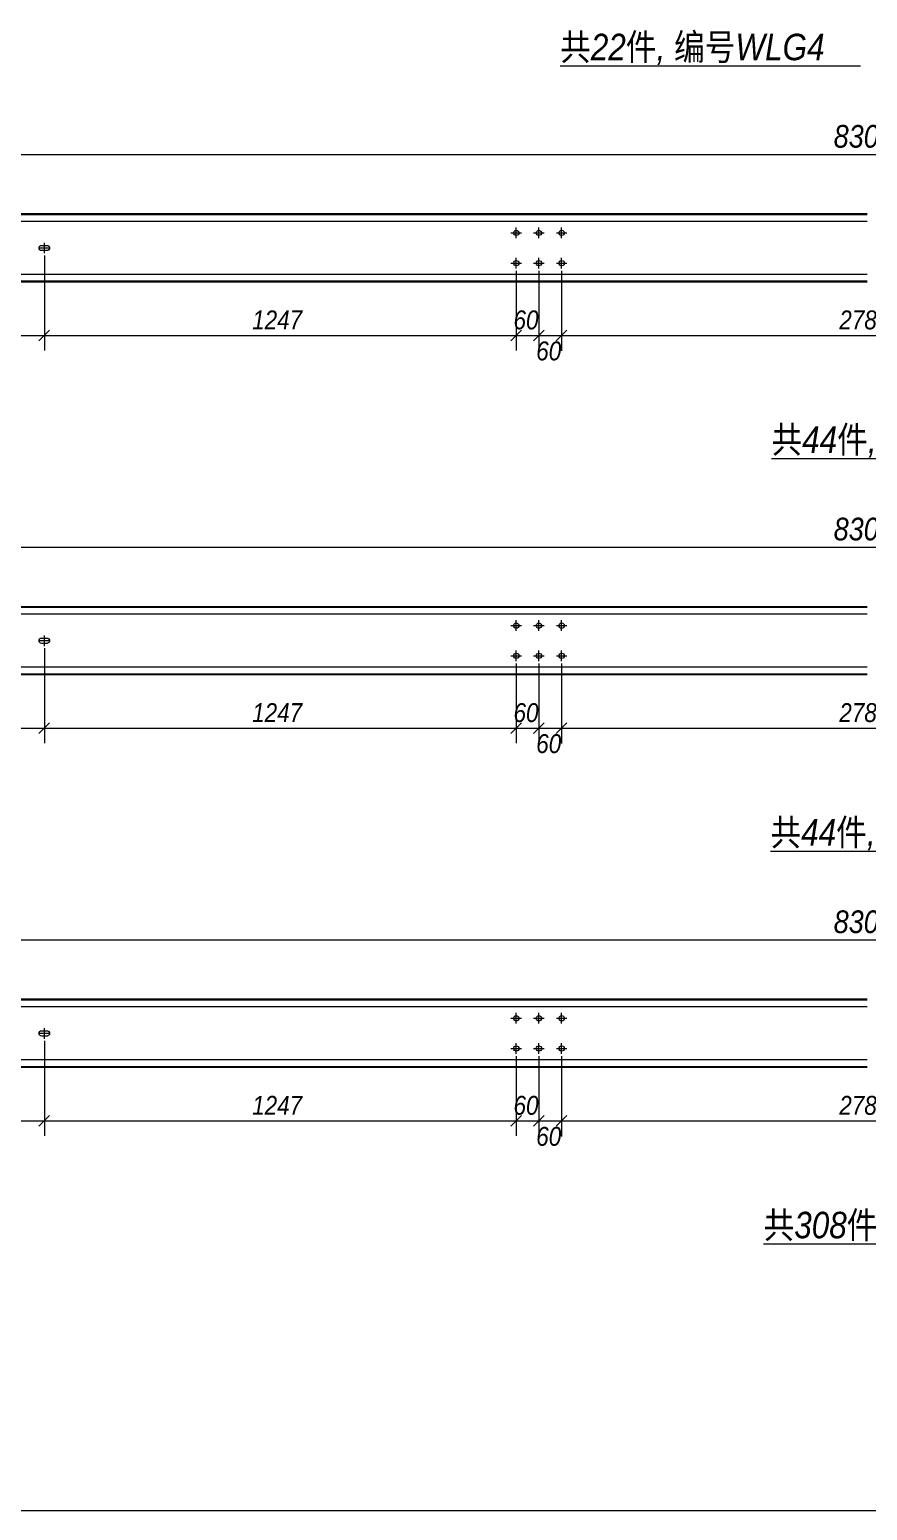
# Model space of a CAD drawing. Extents: x 857 to 4439, y -1249 to 4637.
# Drawn here: x 3388.1 to 3498.8, y 4227.2 to 4422.9 of the extents above; entities that cross this region are included whole.
import ezdxf

# ---------------------------------------------------------------- set-up
doc = ezdxf.new("R2010")
doc.units = 0
doc.header["$LTSCALE"] = 1000
doc.header["$MEASUREMENT"] = 0
doc.linetypes.add('XKITLINE00', pattern=[0])
doc.linetypes.add('XKITLINE02', pattern=[4, 2, -2])
for name, color, linetype, lineweight in [('Bolt', 7, 'Continuous', 0), ('DrawingSheet', 5, 'Continuous', 0), ('OtherObjectType', 1, 'Continuous', 0), ('Part', 2, 'Continuous', 0), ('Z-DIMENSIONS', 1, 'Continuous', 0)]:
    doc.layers.add(name, color=color, linetype=linetype, lineweight=lineweight)
doc.styles.add('Arial Italic', font='ariali.ttf')

# ---------------------------------------------------------------- blocks, each defined once
blk = doc.blocks.new('屋面檩条B区高跨一')
at = {"layer": 'Bolt', "color": 3, "linetype": 'XKITLINE00', "lineweight": 0}
for p, q in [((201.6, 173.13), (201.6, 174.53)), ((204.6, 173.13), (204.6, 174.53)), ((207.6, 173.13), (207.6, 174.53)), ((139.25, 171.13), (139.25, 172.53)), ((200.9, 173.83), (202.3, 173.83)), ((203.9, 173.83), (205.3, 173.83)), ((206.9, 173.83), (208.3, 173.83)), ((138.55, 171.83), (138.57, 171.97)), ((138.57, 171.7), (138.55, 171.83)), ((138.55, 171.83), (138.55, 171.83)), ((139.95, 171.83), (138.55, 171.83)), ((138.57, 171.97), (138.65, 172.08)), ((138.65, 171.59), (138.57, 171.7)), ((138.65, 172.08), (138.76, 172.16)), ((138.76, 171.51), (138.65, 171.59)), ((138.76, 172.16), (138.9, 172.18)), ((138.9, 171.48), (138.76, 171.51)), ((138.9, 172.18), (139.6, 172.18)), ((139.6, 171.48), (138.9, 171.48)), ((139.6, 172.18), (139.73, 172.16)), ((139.73, 171.51), (139.6, 171.48)), ((139.73, 172.16), (139.85, 172.08)), ((139.85, 171.59), (139.73, 171.51)), ((139.85, 172.08), (139.92, 171.97)), ((139.92, 171.7), (139.85, 171.59)), ((139.92, 171.97), (139.95, 171.83)), ((139.95, 171.83), (139.92, 171.7)), ((139.95, 171.83), (139.95, 171.83)), ((201.6, 169.13), (201.6, 170.53)), ((204.6, 169.13), (204.6, 170.53)), ((207.6, 169.13), (207.6, 170.53)), ((200.9, 169.83), (202.3, 169.83)), ((203.9, 169.83), (205.3, 169.83)), ((206.9, 169.83), (208.3, 169.83)), ((200.9, 121.93), (202.3, 121.93)), ((201.6, 121.23), (201.6, 122.63)), ((203.9, 121.93), (205.3, 121.93)), ((204.6, 121.23), (204.6, 122.63)), ((206.9, 121.93), (208.3, 121.93)), ((207.6, 121.23), (207.6, 122.63)), ((138.55, 119.93), (138.57, 120.07)), ((138.57, 119.8), (138.55, 119.93)), ((138.55, 119.93), (138.55, 119.93)), ((139.95, 119.93), (138.55, 119.93)), ((138.57, 120.07), (138.65, 120.18)), ((138.65, 119.69), (138.57, 119.8)), ((138.65, 120.18), (138.76, 120.26)), ((138.76, 119.61), (138.65, 119.69)), ((138.76, 120.26), (138.9, 120.28)), ((138.9, 119.58), (138.76, 119.61)), ((138.9, 120.28), (139.6, 120.28)), ((139.6, 119.58), (138.9, 119.58)), ((139.25, 119.23), (139.25, 120.63)), ((139.6, 120.28), (139.73, 120.26)), ((139.73, 119.61), (139.6, 119.58)), ((139.73, 120.26), (139.85, 120.18)), ((139.85, 119.69), (139.73, 119.61)), ((139.85, 120.18), (139.92, 120.07)), ((139.92, 119.8), (139.85, 119.69)), ((139.92, 120.07), (139.95, 119.93)), ((139.95, 119.93), (139.92, 119.8)), ((139.95, 119.93), (139.95, 119.93)), ((200.9, 117.93), (202.3, 117.93)), ((201.6, 117.23), (201.6, 118.63)), ((203.9, 117.93), (205.3, 117.93)), ((204.6, 117.23), (204.6, 118.63)), ((206.9, 117.93), (208.3, 117.93)), ((207.6, 117.23), (207.6, 118.63)), ((201.6, 69.34), (201.6, 70.74)), ((204.6, 69.34), (204.6, 70.74)), ((207.6, 69.34), (207.6, 70.74)), ((139.25, 67.34), (139.25, 68.74)), ((200.9, 70.04), (202.3, 70.04)), ((203.9, 70.04), (205.3, 70.04)), ((206.9, 70.04), (208.3, 70.04)), ((138.55, 68.04), (138.57, 68.17)), ((138.57, 67.9), (138.55, 68.04)), ((138.55, 68.04), (138.55, 68.04)), ((139.95, 68.04), (138.55, 68.04)), ((138.57, 68.17), (138.65, 68.28)), ((138.65, 67.79), (138.57, 67.9)), ((138.65, 68.28), (138.76, 68.36)), ((138.76, 67.71), (138.65, 67.79)), ((138.76, 68.36), (138.9, 68.39)), ((138.9, 67.69), (138.76, 67.71)), ((138.9, 68.39), (139.6, 68.39)), ((139.6, 67.69), (138.9, 67.69)), ((139.6, 68.39), (139.73, 68.36)), ((139.73, 67.71), (139.6, 67.69)), ((139.73, 68.36), (139.85, 68.28)), ((139.85, 67.79), (139.73, 67.71)), ((139.85, 68.28), (139.92, 68.17)), ((139.92, 67.9), (139.85, 67.79)), ((139.92, 68.17), (139.95, 68.04)), ((139.95, 68.04), (139.92, 67.9)), ((139.95, 68.04), (139.95, 68.04)), ((201.6, 65.34), (201.6, 66.74)), ((204.6, 65.34), (204.6, 66.74)), ((207.6, 65.34), (207.6, 66.74)), ((200.9, 66.04), (202.3, 66.04)), ((203.9, 66.04), (205.3, 66.04)), ((206.9, 66.04), (208.3, 66.04))]:
    blk.add_line(p, q, dxfattribs=at)
for centre in [(201.6, 173.83), (204.6, 173.83), (207.6, 173.83), (201.6, 169.83), (204.6, 169.83), (207.6, 169.83), (201.6, 121.93), (204.6, 121.93), (207.6, 121.93), (201.6, 117.93), (204.6, 117.93), (207.6, 117.93), (201.6, 70.04), (204.6, 70.04), (207.6, 70.04), (201.6, 66.04), (204.6, 66.04), (207.6, 66.04)]:
    blk.add_circle(centre, 0.35, dxfattribs=at)
at = {"layer": 'DrawingSheet', "color": 5, "linetype": 'XKITLINE00', "lineweight": 0}
blk.add_line((5, 5), (589, 5), dxfattribs=at)
at = {"layer": 'OtherObjectType', "color": 1, "linetype": 'XKITLINE00', "lineweight": 0}
for p, q in [((207.4, 195.9), (247.07, 195.9)), ((235.32, 144.01), (274.99, 144.01)), ((235.19, 92.11), (274.86, 92.11)), ((234.28, 40.21), (276.55, 40.21))]:
    blk.add_line(p, q, dxfattribs=at)
at = {"layer": 'Part', "color": 2, "linetype": 'XKITLINE00', "lineweight": 0}
for p, q in [((247.95, 176.33), (69.6, 176.33)), ((247.95, 168.33), (69.6, 168.33)), ((247.95, 167.33), (69.6, 167.33)), ((247.95, 124.43), (69.6, 124.43)), ((247.95, 116.43), (69.6, 116.43)), ((247.95, 115.43), (69.6, 115.43)), ((247.95, 72.54), (69.6, 72.54)), ((247.95, 64.54), (69.6, 64.54)), ((247.95, 63.54), (69.6, 63.54))]:
    blk.add_line(p, q, dxfattribs=at)
at = {"layer": 'Part', "color": 7, "linetype": 'XKITLINE02', "lineweight": 0}
for p, q in [((247.95, 176.23), (69.6, 176.23)), ((247.95, 175.33), (69.6, 175.33)), ((247.95, 167.43), (69.6, 167.43)), ((247.95, 124.33), (69.6, 124.33)), ((247.95, 123.43), (69.6, 123.43)), ((247.95, 115.53), (69.6, 115.53)), ((247.95, 72.44), (69.6, 72.44)), ((247.95, 71.54), (69.6, 71.54)), ((247.95, 63.64), (69.6, 63.64))]:
    blk.add_line(p, q, dxfattribs=at)
at = {"layer": 'Z-DIMENSIONS', "color": 4, "linetype": 'XKITLINE00', "lineweight": 0}
for p, q in [((69.6, 184.19), (426.4, 184.19)), ((139.25, 170.83), (139.25, 158.28)), ((139.25, 170.83), (139.25, 158.28)), ((201.6, 168.83), (201.6, 158.28)), ((201.6, 168.83), (201.6, 158.28)), ((204.6, 168.83), (204.6, 158.28)), ((204.6, 168.83), (204.6, 158.23)), ((207.6, 168.83), (207.6, 158.23)), ((207.6, 168.83), (207.6, 158.28)), ((139.95, 160.99), (138.54, 159.57)), ((139.95, 160.99), (138.54, 159.57)), ((202.3, 160.99), (200.89, 159.57)), ((202.3, 160.99), (200.89, 159.57)), ((205.3, 160.99), (203.89, 159.57)), ((205.3, 160.99), (203.89, 159.57)), ((208.3, 160.99), (206.89, 159.57)), ((208.3, 160.99), (206.89, 159.57)), ((117.6, 160.28), (139.25, 160.28)), ((139.25, 160.28), (201.6, 160.28)), ((201.6, 160.28), (204.6, 160.28)), ((204.6, 160.28), (207.6, 160.28)), ((207.6, 160.28), (288.4, 160.28)), ((69.6, 132.29), (426.4, 132.29)), ((139.25, 118.93), (139.25, 106.38)), ((139.25, 118.93), (139.25, 106.38)), ((201.6, 116.93), (201.6, 106.38)), ((201.6, 116.93), (201.6, 106.38)), ((204.6, 116.93), (204.6, 106.38)), ((204.6, 116.93), (204.6, 106.33)), ((207.6, 116.93), (207.6, 106.33)), ((207.6, 116.93), (207.6, 106.38)), ((107.6, 108.38), (139.25, 108.38)), ((139.95, 109.09), (138.54, 107.67)), ((139.95, 109.09), (138.54, 107.67)), ((139.25, 108.38), (201.6, 108.38)), ((202.3, 109.09), (200.89, 107.67)), ((202.3, 109.09), (200.89, 107.67)), ((201.6, 108.38), (204.6, 108.38)), ((205.3, 109.09), (203.89, 107.67)), ((205.3, 109.09), (203.89, 107.67)), ((204.6, 108.38), (207.6, 108.38)), ((208.3, 109.09), (206.89, 107.67)), ((208.3, 109.09), (206.89, 107.67)), ((207.6, 108.38), (288.4, 108.38)), ((69.6, 80.39), (426.4, 80.39)), ((139.25, 67.04), (139.25, 54.48)), ((139.25, 67.04), (139.25, 54.48)), ((201.6, 65.03), (201.6, 54.48)), ((201.6, 65.03), (201.6, 54.48)), ((204.6, 65.03), (204.6, 54.48)), ((204.6, 65.03), (204.6, 54.43)), ((207.6, 65.03), (207.6, 54.43)), ((207.6, 65.03), (207.6, 54.48)), ((139.95, 57.19), (138.54, 55.78)), ((139.95, 57.19), (138.54, 55.78)), ((202.3, 57.19), (200.89, 55.78)), ((202.3, 57.19), (200.89, 55.78)), ((205.3, 57.19), (203.89, 55.78)), ((205.3, 57.19), (203.89, 55.78)), ((208.3, 57.19), (206.89, 55.78)), ((208.3, 57.19), (206.89, 55.78)), ((107.6, 56.48), (139.25, 56.48)), ((139.25, 56.48), (201.6, 56.48)), ((201.6, 56.48), (204.6, 56.48)), ((204.6, 56.48), (207.6, 56.48)), ((207.6, 56.48), (288.4, 56.48))]:
    blk.add_line(p, q, dxfattribs=at)
at = {"layer": 'Z-DIMENSIONS', "color": 3}
for p in [(139.25, 160.28), (139.25, 160.28), (201.6, 160.28), (201.6, 160.28), (204.6, 160.28), (204.6, 160.28), (207.6, 160.28), (207.6, 160.28), (139.25, 108.38), (139.25, 108.38), (201.6, 108.38), (201.6, 108.38), (204.6, 108.38), (204.6, 108.38), (207.6, 108.38), (207.6, 108.38), (139.25, 56.48), (139.25, 56.48), (201.6, 56.48), (201.6, 56.48), (204.6, 56.48), (204.6, 56.48), (207.6, 56.48), (207.6, 56.48)]:
    blk.add_point(p, dxfattribs=at)
at = {"layer": 'OtherObjectType', "color": 1, "style": 'Arial Italic', "width": 0.85}
for s, p in [('共22件, 编号WLG4', (207.4, 196.65)), ('共44件, 编号WLG5', (235.32, 144.76)), ('共44件, 编号WLG6', (235.19, 92.86)), ('共308件, 编号WLG7', (234.28, 40.96))]:
    blk.add_text(s, height=3.5, dxfattribs=at).set_placement(p)
at = {"layer": 'Z-DIMENSIONS', "color": 3, "style": 'Arial Italic', "width": 0.85}
for s, height, p in [('8300', 3, (243.55, 185.09)), ('1247', 2.5, (166.71, 161.08)), ('60', 2.5, (201.24, 161.08)), ('2780', 2.5, (244.29, 161.08)), ('60', 2.5, (204.24, 156.98)), ('8300', 3, (243.55, 133.19)), ('1247', 2.5, (166.71, 109.18)), ('60', 2.5, (201.24, 109.18)), ('2780', 2.5, (244.29, 109.18)), ('60', 2.5, (204.24, 105.08)), ('8300', 3, (243.55, 81.29)), ('1247', 2.5, (166.71, 57.28)), ('60', 2.5, (201.24, 57.28)), ('2780', 2.5, (244.29, 57.28)), ('60', 2.5, (204.24, 53.18))]:
    blk.add_text(s, height=height, dxfattribs=at).set_placement(p)

msp = doc.modelspace()

# ---------------------------------------------------------------- block references
msp.add_blockref('屋面檩条B区高跨一', (3250.82, 4222.21))

doc.saveas('drawing.dxf')
